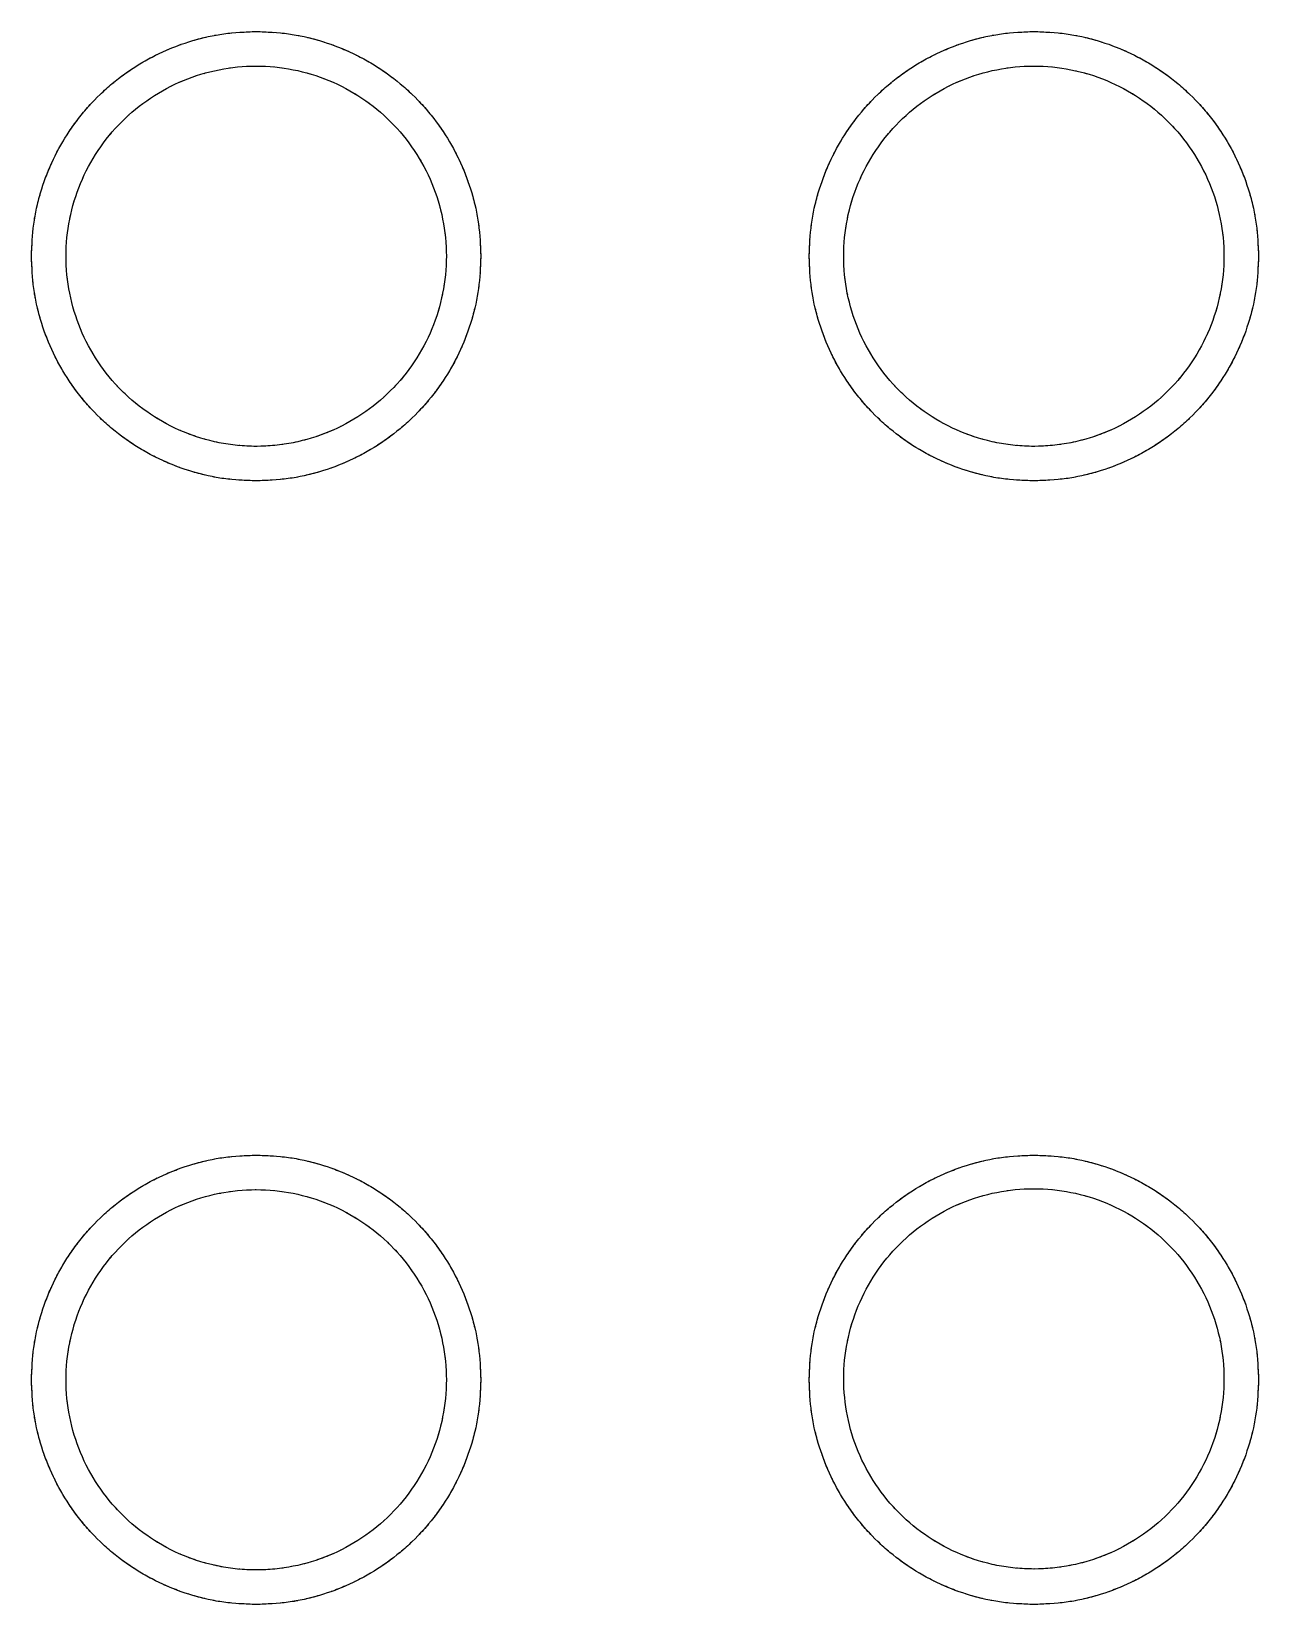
# Model space of a CAD drawing. Header units: millimetres. Extents: x 18456 to 179493, y -203649 to 469211.
# Drawn here: x 144446.7 to 144517.7, y -104943.2 to -104852.2 of the extents above; entities that cross this region are included whole.
import ezdxf

# ---------------------------------------------------------------- set-up
doc = ezdxf.new("R2010")
doc.units = ezdxf.units.MM
doc.linetypes.add('X-평면도(기본형)$0$HIDDENX2', pattern=[0.75, 0.5, -0.25])
doc.layers.add('X-평면도(기본형)$0$FUR', color=6, linetype='Continuous', true_color=0xff00ff)

# ---------------------------------------------------------------- blocks, each defined once
blk = doc.blocks.new('X-평면도(기본형)$0$SB1703 1500')
at = {"layer": 'X-평면도(기본형)$0$FUR', "color": 8, "true_color": 0x808080}
for points, knots in [([(426.697, 400.004), (426.723, 400.626), (426.774, 401.867), (427.186, 403.684), (427.83, 405.42), (428.719, 407.049), (429.836, 408.543), (431.157, 409.865), (432.651, 410.981), (434.28, 411.87), (436.016, 412.514), (437.834, 412.926), (439.074, 412.978), (439.697, 413.003)], [0, 0, 0, 0, 0.091492, 0.18218, 0.272542, 0.363016, 0.454053, 0.54583, 0.636877, 0.72737, 0.817757, 0.908475, 1, 1, 1, 1]), ([(439.698, 413.003), (440.321, 412.978), (441.561, 412.926), (443.378, 412.514), (445.114, 411.87), (446.743, 410.98), (448.237, 409.864), (449.559, 408.542), (450.675, 407.048), (451.564, 405.419), (452.208, 403.683), (452.62, 401.866), (452.671, 400.626), (452.697, 400.003)], [0, 0, 0, 0, 0.091528, 0.182249, 0.27264, 0.363136, 0.454187, 0.545967, 0.637004, 0.727477, 0.817835, 0.908517, 1, 1, 1, 1]), ([(491.697, 400.004), (491.723, 400.626), (491.774, 401.866), (492.186, 403.683), (492.83, 405.419), (493.719, 407.048), (494.835, 408.542), (496.157, 409.864), (497.651, 410.981), (499.28, 411.87), (501.016, 412.514), (502.833, 412.926), (504.074, 412.978), (504.697, 413.003)], [0, 0, 0, 0, 0.091472, 0.182144, 0.272495, 0.362961, 0.453994, 0.545773, 0.636827, 0.727329, 0.817728, 0.908459, 1, 1, 1, 1]), ([(504.698, 413.003), (505.321, 412.978), (506.561, 412.926), (508.379, 412.514), (510.115, 411.87), (511.744, 410.98), (513.238, 409.863), (514.559, 408.542), (515.675, 407.048), (516.564, 405.419), (517.208, 403.683), (517.62, 401.866), (517.671, 400.626), (517.697, 400.003)], [0, 0, 0, 0, 0.091545, 0.18228, 0.272682, 0.363188, 0.454245, 0.546028, 0.637062, 0.727526, 0.817872, 0.908537, 1, 1, 1, 1]), ([(428.696, 399.997), (428.695, 401.435), (428.983, 402.884), (430.09, 405.549), (430.901, 406.76), (432.933, 408.794), (434.161, 409.615), (436.826, 410.716), (438.26, 411), (441.13, 411.001), (442.581, 410.714), (445.243, 409.608), (446.458, 408.794), (448.489, 406.767), (449.313, 405.534), (450.135, 403.543), (450.553, 402.17), (450.696, 400.72), (450.697, 400)], [0, 0, 0, 0, 0.125, 0.125, 0.25, 0.25, 0.375, 0.375, 0.5, 0.5, 0.625, 0.625, 0.75, 0.75, 0.875, 0.875, 0.9375, 1, 1, 1, 1]), ([(493.64, 400.001), (493.639, 401.438), (493.927, 402.888), (495.034, 405.553), (495.845, 406.764), (497.877, 408.798), (499.105, 409.619), (501.77, 410.72), (503.204, 411.004), (506.074, 411.005), (507.525, 410.717), (510.187, 409.612), (511.402, 408.798), (513.432, 406.771), (514.257, 405.538), (515.078, 403.547), (515.497, 402.174), (515.64, 400.724), (515.641, 400.003)], [0, 0, 0, 0, 0.125, 0.125, 0.25, 0.25, 0.375, 0.375, 0.5, 0.5, 0.625, 0.625, 0.75, 0.75, 0.875, 0.875, 0.9375, 1, 1, 1, 1]), ([(439.697, 387.003), (439.074, 387.029), (437.834, 387.081), (436.017, 387.493), (434.281, 388.136), (432.652, 389.025), (431.158, 390.141), (429.837, 391.463), (428.721, 392.956), (427.831, 394.585), (427.187, 396.32), (426.775, 398.137), (426.723, 399.377), (426.697, 400)], [0, 0, 0, 0, 0.091525, 0.182242, 0.27263, 0.363123, 0.45417, 0.545947, 0.636983, 0.727458, 0.81782, 0.908508, 1, 1, 1, 1]), ([(450.697, 400), (450.697, 399.279), (450.556, 397.847), (450.134, 396.452), (449.304, 394.45), (448.493, 393.24), (446.461, 391.205), (445.233, 390.384), (442.566, 389.283), (441.137, 389), (438.263, 388.998), (436.813, 389.286), (434.149, 390.392), (432.938, 391.203), (430.904, 393.234), (430.082, 394.463), (428.98, 397.129), (428.697, 398.56), (428.696, 399.997)], [0, 0, 0, 0, 0.0625, 0.125, 0.125, 0.25, 0.25, 0.375, 0.375, 0.5, 0.5, 0.625, 0.625, 0.75, 0.75, 0.875, 0.875, 1, 1, 1, 1]), ([(452.697, 400), (452.671, 399.377), (452.619, 398.137), (452.207, 396.321), (451.563, 394.585), (450.674, 392.957), (449.557, 391.463), (448.236, 390.142), (446.742, 389.026), (445.113, 388.137), (443.378, 387.493), (441.561, 387.081), (440.32, 387.029), (439.698, 387.003)], [0, 0, 0, 0, 0.091483, 0.182164, 0.272523, 0.362996, 0.454033, 0.545813, 0.636864, 0.72736, 0.817751, 0.908472, 1, 1, 1, 1]), ([(504.697, 387.003), (504.074, 387.029), (502.834, 387.081), (501.017, 387.493), (499.28, 388.137), (497.652, 389.026), (496.158, 390.142), (494.836, 391.463), (493.72, 392.957), (492.831, 394.585), (492.187, 396.321), (491.775, 398.138), (491.723, 399.377), (491.697, 400)], [0, 0, 0, 0, 0.09154, 0.182272, 0.272671, 0.363173, 0.454227, 0.546006, 0.637039, 0.727505, 0.817856, 0.908528, 1, 1, 1, 1]), ([(515.641, 400.003), (515.641, 399.283), (515.5, 397.85), (515.078, 396.455), (514.247, 394.453), (513.436, 393.243), (511.404, 391.209), (510.176, 390.388), (507.51, 389.287), (506.08, 389.004), (503.206, 389.002), (501.757, 389.289), (499.093, 390.396), (497.882, 391.207), (495.848, 393.238), (495.026, 394.466), (493.924, 397.133), (493.641, 398.563), (493.64, 400.001)], [0, 0, 0, 0, 0.0625, 0.125, 0.125, 0.25, 0.25, 0.375, 0.375, 0.5, 0.5, 0.625, 0.625, 0.75, 0.75, 0.875, 0.875, 1, 1, 1, 1]), ([(517.697, 400), (517.671, 399.377), (517.619, 398.138), (517.207, 396.321), (516.563, 394.586), (515.674, 392.957), (514.558, 391.464), (513.237, 390.142), (511.743, 389.026), (510.114, 388.137), (508.378, 387.493), (506.561, 387.081), (505.321, 387.029), (504.698, 387.003)], [0, 0, 0, 0, 0.091462, 0.182127, 0.272474, 0.362938, 0.453972, 0.545755, 0.636812, 0.727318, 0.817721, 0.908455, 1, 1, 1, 1]), ([(426.697, 355.007), (426.723, 355.629), (426.775, 356.869), (427.187, 358.686), (427.831, 360.422), (428.72, 362.051), (429.837, 363.544), (431.158, 364.866), (432.652, 365.981), (434.281, 366.87), (436.016, 367.514), (437.833, 367.926), (439.073, 367.978), (439.696, 368.003)], [0, 0, 0, 0, 0.091507, 0.182206, 0.272577, 0.363057, 0.454096, 0.545872, 0.636914, 0.727399, 0.817778, 0.908486, 1, 1, 1, 1]), ([(439.697, 368.003), (440.32, 367.978), (441.56, 367.926), (443.377, 367.514), (445.113, 366.87), (446.742, 365.981), (448.236, 364.865), (449.558, 363.544), (450.674, 362.05), (451.563, 360.421), (452.207, 358.685), (452.62, 356.867), (452.671, 355.627), (452.697, 355.004)], [0, 0, 0, 0, 0.091509, 0.182213, 0.272591, 0.363077, 0.454119, 0.545896, 0.636937, 0.727419, 0.817792, 0.908493, 1, 1, 1, 1]), ([(491.697, 355.007), (491.723, 355.629), (491.775, 356.87), (492.187, 358.687), (492.831, 360.422), (493.721, 362.051), (494.837, 363.545), (496.159, 364.866), (497.652, 365.982), (499.281, 366.87), (501.016, 367.514), (502.833, 367.926), (504.073, 367.978), (504.695, 368.003)], [0, 0, 0, 0, 0.091513, 0.182215, 0.272588, 0.363068, 0.454107, 0.545883, 0.636923, 0.727407, 0.817784, 0.90849, 1, 1, 1, 1]), ([(504.697, 368.003), (505.32, 367.978), (506.56, 367.926), (508.377, 367.514), (510.113, 366.871), (511.742, 365.982), (513.236, 364.865), (514.557, 363.544), (515.674, 362.05), (516.563, 360.421), (517.207, 358.685), (517.62, 356.867), (517.671, 355.627), (517.697, 355.004)], [0, 0, 0, 0, 0.091505, 0.182208, 0.272585, 0.363069, 0.45411, 0.545886, 0.636927, 0.72741, 0.817785, 0.908488, 1, 1, 1, 1]), ([(428.696, 355.01), (428.697, 356.447), (428.98, 357.878), (430.081, 360.544), (430.906, 361.774), (432.93, 363.799), (434.17, 364.626), (436.807, 365.718), (438.267, 366.009), (441.126, 366.009), (442.588, 365.717), (445.226, 364.625), (446.464, 363.799), (448.487, 361.775), (449.313, 360.542), (450.137, 358.544), (450.555, 357.166), (450.697, 355.728), (450.697, 355.007)], [0, 0, 0, 0, 0.125, 0.125, 0.25, 0.25, 0.375, 0.375, 0.5, 0.5, 0.625, 0.625, 0.75, 0.75, 0.875, 0.875, 0.9375, 1, 1, 1, 1]), ([(493.696, 355.011), (493.697, 356.448), (493.98, 357.879), (495.081, 360.545), (495.906, 361.776), (497.93, 363.801), (499.17, 364.627), (501.807, 365.719), (503.267, 366.01), (506.126, 366.01), (507.588, 365.719), (510.226, 364.626), (511.464, 363.8), (513.487, 361.776), (514.313, 360.544), (515.137, 358.546), (515.555, 357.167), (515.697, 355.73), (515.697, 355.008)], [0, 0, 0, 0, 0.125, 0.125, 0.25, 0.25, 0.375, 0.375, 0.5, 0.5, 0.625, 0.625, 0.75, 0.75, 0.875, 0.875, 0.9375, 1, 1, 1, 1]), ([(439.697, 342.003), (439.074, 342.029), (437.834, 342.081), (436.017, 342.493), (434.281, 343.137), (432.652, 344.026), (431.158, 345.142), (429.836, 346.463), (428.72, 347.957), (427.83, 349.586), (427.186, 351.323), (426.774, 353.14), (426.723, 354.38), (426.697, 355.003)], [0, 0, 0, 0, 0.091508, 0.182212, 0.272591, 0.363079, 0.454125, 0.545905, 0.636948, 0.72743, 0.817801, 0.908498, 1, 1, 1, 1]), ([(450.697, 355.007), (450.697, 354.285), (450.553, 352.837), (450.134, 351.463), (449.314, 349.473), (448.486, 348.238), (446.466, 346.216), (445.223, 345.387), (442.587, 344.296), (441.125, 344.005), (438.27, 344.004), (436.804, 344.296), (434.168, 345.389), (432.929, 346.215), (430.907, 348.237), (430.079, 349.477), (428.986, 352.116), (428.694, 353.573), (428.696, 355.01)], [0, 0, 0, 0, 0.0625, 0.125, 0.125, 0.25, 0.25, 0.375, 0.375, 0.5, 0.5, 0.625, 0.625, 0.75, 0.75, 0.875, 0.875, 1, 1, 1, 1]), ([(452.697, 355.003), (452.671, 354.381), (452.62, 353.14), (452.208, 351.323), (451.564, 349.587), (450.674, 347.958), (449.558, 346.464), (448.236, 345.142), (446.742, 344.026), (445.113, 343.137), (443.377, 342.493), (441.56, 342.081), (440.32, 342.029), (439.698, 342.003)], [0, 0, 0, 0, 0.091512, 0.182215, 0.272587, 0.363067, 0.454105, 0.545879, 0.63692, 0.727403, 0.81778, 0.908487, 1, 1, 1, 1]), ([(504.697, 342.003), (504.074, 342.029), (502.834, 342.081), (501.017, 342.493), (499.281, 343.136), (497.652, 344.025), (496.158, 345.142), (494.836, 346.463), (493.72, 347.957), (492.831, 349.586), (492.186, 351.322), (491.774, 353.14), (491.723, 354.38), (491.697, 355.003)], [0, 0, 0, 0, 0.091502, 0.182204, 0.272581, 0.363068, 0.454114, 0.545894, 0.636938, 0.727421, 0.817795, 0.908494, 1, 1, 1, 1]), ([(515.697, 355.008), (515.696, 354.287), (515.553, 352.838), (515.134, 351.465), (514.314, 349.474), (513.486, 348.24), (511.466, 346.218), (510.223, 345.388), (507.587, 344.297), (506.125, 344.006), (503.27, 344.006), (501.804, 344.298), (499.168, 345.39), (497.929, 346.217), (495.907, 348.239), (495.079, 349.478), (493.986, 352.117), (493.694, 353.575), (493.696, 355.011)], [0, 0, 0, 0, 0.0625, 0.125, 0.125, 0.25, 0.25, 0.375, 0.375, 0.5, 0.5, 0.625, 0.625, 0.75, 0.75, 0.875, 0.875, 1, 1, 1, 1]), ([(517.697, 355.003), (517.671, 354.381), (517.62, 353.14), (517.208, 351.323), (516.563, 349.586), (515.674, 347.957), (514.558, 346.463), (513.236, 345.142), (511.742, 344.026), (510.113, 343.137), (508.378, 342.493), (506.561, 342.081), (505.321, 342.029), (504.698, 342.003)], [0, 0, 0, 0, 0.091516, 0.182221, 0.272595, 0.363075, 0.454114, 0.54589, 0.63693, 0.727413, 0.817788, 0.908492, 1, 1, 1, 1])]:
    blk.add_open_spline(points, degree=3, knots=knots, dxfattribs=at)
at = {"layer": 'X-평면도(기본형)$0$FUR', "color": 8, "linetype": 'X-평면도(기본형)$0$HIDDENX2', "ltscale": 2, "true_color": 0x808080}
for points, knots in [([(426.697, 400.004), (426.723, 400.626), (426.774, 401.867), (427.186, 403.684), (427.83, 405.42), (428.719, 407.049), (429.836, 408.543), (431.157, 409.865), (432.651, 410.981), (434.28, 411.87), (436.016, 412.514), (437.834, 412.926), (439.074, 412.978), (439.697, 413.003)], [0, 0, 0, 0, 0.091492, 0.18218, 0.272542, 0.363016, 0.454053, 0.54583, 0.636877, 0.72737, 0.817757, 0.908475, 1, 1, 1, 1]), ([(439.698, 413.003), (440.321, 412.978), (441.561, 412.926), (443.378, 412.514), (445.114, 411.87), (446.743, 410.98), (448.237, 409.864), (449.559, 408.542), (450.675, 407.048), (451.564, 405.419), (452.208, 403.683), (452.62, 401.866), (452.671, 400.626), (452.697, 400.003)], [0, 0, 0, 0, 0.091528, 0.182249, 0.27264, 0.363136, 0.454187, 0.545967, 0.637004, 0.727477, 0.817835, 0.908517, 1, 1, 1, 1]), ([(491.697, 400.004), (491.723, 400.626), (491.774, 401.866), (492.186, 403.683), (492.83, 405.419), (493.719, 407.048), (494.835, 408.542), (496.157, 409.864), (497.651, 410.981), (499.28, 411.87), (501.016, 412.514), (502.833, 412.926), (504.074, 412.978), (504.697, 413.003)], [0, 0, 0, 0, 0.091472, 0.182144, 0.272495, 0.362961, 0.453994, 0.545773, 0.636827, 0.727329, 0.817728, 0.908459, 1, 1, 1, 1]), ([(504.698, 413.003), (505.321, 412.978), (506.561, 412.926), (508.379, 412.514), (510.115, 411.87), (511.744, 410.98), (513.238, 409.863), (514.559, 408.542), (515.675, 407.048), (516.564, 405.419), (517.208, 403.683), (517.62, 401.866), (517.671, 400.626), (517.697, 400.003)], [0, 0, 0, 0, 0.091545, 0.18228, 0.272682, 0.363188, 0.454245, 0.546028, 0.637062, 0.727526, 0.817872, 0.908537, 1, 1, 1, 1]), ([(428.696, 399.997), (428.695, 401.435), (428.983, 402.884), (430.09, 405.549), (430.901, 406.76), (432.933, 408.794), (434.161, 409.615), (436.826, 410.716), (438.26, 411), (441.13, 411.001), (442.581, 410.714), (445.243, 409.608), (446.458, 408.794), (448.489, 406.767), (449.313, 405.534), (450.135, 403.543), (450.553, 402.17), (450.696, 400.72), (450.697, 400)], [0, 0, 0, 0, 0.125, 0.125, 0.25, 0.25, 0.375, 0.375, 0.5, 0.5, 0.625, 0.625, 0.75, 0.75, 0.875, 0.875, 0.9375, 1, 1, 1, 1]), ([(493.64, 400.001), (493.639, 401.438), (493.927, 402.888), (495.034, 405.553), (495.845, 406.764), (497.877, 408.798), (499.105, 409.619), (501.77, 410.72), (503.204, 411.004), (506.074, 411.005), (507.525, 410.717), (510.187, 409.612), (511.402, 408.798), (513.432, 406.771), (514.257, 405.538), (515.078, 403.547), (515.497, 402.174), (515.64, 400.724), (515.641, 400.003)], [0, 0, 0, 0, 0.125, 0.125, 0.25, 0.25, 0.375, 0.375, 0.5, 0.5, 0.625, 0.625, 0.75, 0.75, 0.875, 0.875, 0.9375, 1, 1, 1, 1]), ([(439.697, 387.003), (439.074, 387.029), (437.834, 387.081), (436.017, 387.493), (434.281, 388.136), (432.652, 389.025), (431.158, 390.141), (429.837, 391.463), (428.721, 392.956), (427.831, 394.585), (427.187, 396.32), (426.775, 398.137), (426.723, 399.377), (426.697, 400)], [0, 0, 0, 0, 0.091525, 0.182242, 0.27263, 0.363123, 0.45417, 0.545947, 0.636983, 0.727458, 0.81782, 0.908508, 1, 1, 1, 1]), ([(450.697, 400), (450.697, 399.279), (450.556, 397.847), (450.134, 396.452), (449.304, 394.45), (448.493, 393.24), (446.461, 391.205), (445.233, 390.384), (442.566, 389.283), (441.137, 389), (438.263, 388.998), (436.813, 389.286), (434.149, 390.392), (432.938, 391.203), (430.904, 393.234), (430.082, 394.463), (428.98, 397.129), (428.697, 398.56), (428.696, 399.997)], [0, 0, 0, 0, 0.0625, 0.125, 0.125, 0.25, 0.25, 0.375, 0.375, 0.5, 0.5, 0.625, 0.625, 0.75, 0.75, 0.875, 0.875, 1, 1, 1, 1]), ([(452.697, 400), (452.671, 399.377), (452.619, 398.137), (452.207, 396.321), (451.563, 394.585), (450.674, 392.957), (449.557, 391.463), (448.236, 390.142), (446.742, 389.026), (445.113, 388.137), (443.378, 387.493), (441.561, 387.081), (440.32, 387.029), (439.698, 387.003)], [0, 0, 0, 0, 0.091483, 0.182164, 0.272523, 0.362996, 0.454033, 0.545813, 0.636864, 0.72736, 0.817751, 0.908472, 1, 1, 1, 1]), ([(504.697, 387.003), (504.074, 387.029), (502.834, 387.081), (501.017, 387.493), (499.28, 388.137), (497.652, 389.026), (496.158, 390.142), (494.836, 391.463), (493.72, 392.957), (492.831, 394.585), (492.187, 396.321), (491.775, 398.138), (491.723, 399.377), (491.697, 400)], [0, 0, 0, 0, 0.09154, 0.182272, 0.272671, 0.363173, 0.454227, 0.546006, 0.637039, 0.727505, 0.817856, 0.908528, 1, 1, 1, 1]), ([(515.641, 400.003), (515.641, 399.283), (515.5, 397.85), (515.078, 396.455), (514.247, 394.453), (513.436, 393.243), (511.404, 391.209), (510.176, 390.388), (507.51, 389.287), (506.08, 389.004), (503.206, 389.002), (501.757, 389.289), (499.093, 390.396), (497.882, 391.207), (495.848, 393.238), (495.026, 394.466), (493.924, 397.133), (493.641, 398.563), (493.64, 400.001)], [0, 0, 0, 0, 0.0625, 0.125, 0.125, 0.25, 0.25, 0.375, 0.375, 0.5, 0.5, 0.625, 0.625, 0.75, 0.75, 0.875, 0.875, 1, 1, 1, 1]), ([(517.697, 400), (517.671, 399.377), (517.619, 398.138), (517.207, 396.321), (516.563, 394.586), (515.674, 392.957), (514.558, 391.464), (513.237, 390.142), (511.743, 389.026), (510.114, 388.137), (508.378, 387.493), (506.561, 387.081), (505.321, 387.029), (504.698, 387.003)], [0, 0, 0, 0, 0.091462, 0.182127, 0.272474, 0.362938, 0.453972, 0.545755, 0.636812, 0.727318, 0.817721, 0.908455, 1, 1, 1, 1]), ([(426.697, 355.007), (426.723, 355.629), (426.775, 356.869), (427.187, 358.686), (427.831, 360.422), (428.72, 362.051), (429.837, 363.544), (431.158, 364.866), (432.652, 365.981), (434.281, 366.87), (436.016, 367.514), (437.833, 367.926), (439.073, 367.978), (439.696, 368.003)], [0, 0, 0, 0, 0.091507, 0.182206, 0.272577, 0.363057, 0.454096, 0.545872, 0.636914, 0.727399, 0.817778, 0.908486, 1, 1, 1, 1]), ([(439.697, 368.003), (440.32, 367.978), (441.56, 367.926), (443.377, 367.514), (445.113, 366.87), (446.742, 365.981), (448.236, 364.865), (449.558, 363.544), (450.674, 362.05), (451.563, 360.421), (452.207, 358.685), (452.62, 356.867), (452.671, 355.627), (452.697, 355.004)], [0, 0, 0, 0, 0.091509, 0.182213, 0.272591, 0.363077, 0.454119, 0.545896, 0.636937, 0.727419, 0.817792, 0.908493, 1, 1, 1, 1]), ([(491.697, 355.007), (491.723, 355.629), (491.775, 356.87), (492.187, 358.687), (492.831, 360.422), (493.721, 362.051), (494.837, 363.545), (496.159, 364.866), (497.652, 365.982), (499.281, 366.87), (501.016, 367.514), (502.833, 367.926), (504.073, 367.978), (504.695, 368.003)], [0, 0, 0, 0, 0.091513, 0.182215, 0.272588, 0.363068, 0.454107, 0.545883, 0.636923, 0.727407, 0.817784, 0.90849, 1, 1, 1, 1]), ([(504.697, 368.003), (505.32, 367.978), (506.56, 367.926), (508.377, 367.514), (510.113, 366.871), (511.742, 365.982), (513.236, 364.865), (514.557, 363.544), (515.674, 362.05), (516.563, 360.421), (517.207, 358.685), (517.62, 356.867), (517.671, 355.627), (517.697, 355.004)], [0, 0, 0, 0, 0.091505, 0.182208, 0.272585, 0.363069, 0.45411, 0.545886, 0.636927, 0.72741, 0.817785, 0.908488, 1, 1, 1, 1]), ([(428.696, 355.01), (428.697, 356.447), (428.98, 357.878), (430.081, 360.544), (430.906, 361.774), (432.93, 363.799), (434.17, 364.626), (436.807, 365.718), (438.267, 366.009), (441.126, 366.009), (442.588, 365.717), (445.226, 364.625), (446.464, 363.799), (448.487, 361.775), (449.313, 360.542), (450.137, 358.544), (450.555, 357.166), (450.697, 355.728), (450.697, 355.007)], [0, 0, 0, 0, 0.125, 0.125, 0.25, 0.25, 0.375, 0.375, 0.5, 0.5, 0.625, 0.625, 0.75, 0.75, 0.875, 0.875, 0.9375, 1, 1, 1, 1]), ([(493.696, 355.011), (493.697, 356.448), (493.98, 357.879), (495.081, 360.545), (495.906, 361.776), (497.93, 363.801), (499.17, 364.627), (501.807, 365.719), (503.267, 366.01), (506.126, 366.01), (507.588, 365.719), (510.226, 364.626), (511.464, 363.8), (513.487, 361.776), (514.313, 360.544), (515.137, 358.546), (515.555, 357.167), (515.697, 355.73), (515.697, 355.008)], [0, 0, 0, 0, 0.125, 0.125, 0.25, 0.25, 0.375, 0.375, 0.5, 0.5, 0.625, 0.625, 0.75, 0.75, 0.875, 0.875, 0.9375, 1, 1, 1, 1]), ([(439.697, 342.003), (439.074, 342.029), (437.834, 342.081), (436.017, 342.493), (434.281, 343.137), (432.652, 344.026), (431.158, 345.142), (429.836, 346.463), (428.72, 347.957), (427.83, 349.586), (427.186, 351.323), (426.774, 353.14), (426.723, 354.38), (426.697, 355.003)], [0, 0, 0, 0, 0.091508, 0.182212, 0.272591, 0.363079, 0.454125, 0.545905, 0.636948, 0.72743, 0.817801, 0.908498, 1, 1, 1, 1]), ([(450.697, 355.007), (450.697, 354.285), (450.553, 352.837), (450.134, 351.463), (449.314, 349.473), (448.486, 348.238), (446.466, 346.216), (445.223, 345.387), (442.587, 344.296), (441.125, 344.005), (438.27, 344.004), (436.804, 344.296), (434.168, 345.389), (432.929, 346.215), (430.907, 348.237), (430.079, 349.477), (428.986, 352.116), (428.694, 353.573), (428.696, 355.01)], [0, 0, 0, 0, 0.0625, 0.125, 0.125, 0.25, 0.25, 0.375, 0.375, 0.5, 0.5, 0.625, 0.625, 0.75, 0.75, 0.875, 0.875, 1, 1, 1, 1]), ([(452.697, 355.003), (452.671, 354.381), (452.62, 353.14), (452.208, 351.323), (451.564, 349.587), (450.674, 347.958), (449.558, 346.464), (448.236, 345.142), (446.742, 344.026), (445.113, 343.137), (443.377, 342.493), (441.56, 342.081), (440.32, 342.029), (439.698, 342.003)], [0, 0, 0, 0, 0.091512, 0.182215, 0.272587, 0.363067, 0.454105, 0.545879, 0.63692, 0.727403, 0.81778, 0.908487, 1, 1, 1, 1]), ([(504.697, 342.003), (504.074, 342.029), (502.834, 342.081), (501.017, 342.493), (499.281, 343.136), (497.652, 344.025), (496.158, 345.142), (494.836, 346.463), (493.72, 347.957), (492.831, 349.586), (492.186, 351.322), (491.774, 353.14), (491.723, 354.38), (491.697, 355.003)], [0, 0, 0, 0, 0.091502, 0.182204, 0.272581, 0.363068, 0.454114, 0.545894, 0.636938, 0.727421, 0.817795, 0.908494, 1, 1, 1, 1]), ([(515.697, 355.008), (515.696, 354.287), (515.553, 352.838), (515.134, 351.465), (514.314, 349.474), (513.486, 348.24), (511.466, 346.218), (510.223, 345.388), (507.587, 344.297), (506.125, 344.006), (503.27, 344.006), (501.804, 344.298), (499.168, 345.39), (497.929, 346.217), (495.907, 348.239), (495.079, 349.478), (493.986, 352.117), (493.694, 353.575), (493.696, 355.011)], [0, 0, 0, 0, 0.0625, 0.125, 0.125, 0.25, 0.25, 0.375, 0.375, 0.5, 0.5, 0.625, 0.625, 0.75, 0.75, 0.875, 0.875, 1, 1, 1, 1]), ([(517.697, 355.003), (517.671, 354.381), (517.62, 353.14), (517.208, 351.323), (516.563, 349.586), (515.674, 347.957), (514.558, 346.463), (513.236, 345.142), (511.742, 344.026), (510.113, 343.137), (508.378, 342.493), (506.561, 342.081), (505.321, 342.029), (504.698, 342.003)], [0, 0, 0, 0, 0.091516, 0.182221, 0.272595, 0.363075, 0.454114, 0.54589, 0.63693, 0.727413, 0.817788, 0.908492, 1, 1, 1, 1])]:
    blk.add_open_spline(points, degree=3, knots=knots, dxfattribs=at)
blk = doc.blocks.new('X-평면도(기본형)$0$ba18601500')
at = {"layer": 'X-평면도(기본형)$0$FUR', "xscale": -1, "rotation": 180}
blk.add_blockref('X-평면도(기본형)$0$SB1703 1500', (0, -1060), dxfattribs=at)

msp = doc.modelspace()

# ---------------------------------------------------------------- block references
at = {"xscale": -1, "rotation": 90}
msp.add_blockref('X-평면도(기본형)$0$ba18601500', (143044.647, -104425.52), dxfattribs=at)

doc.saveas('drawing.dxf')
